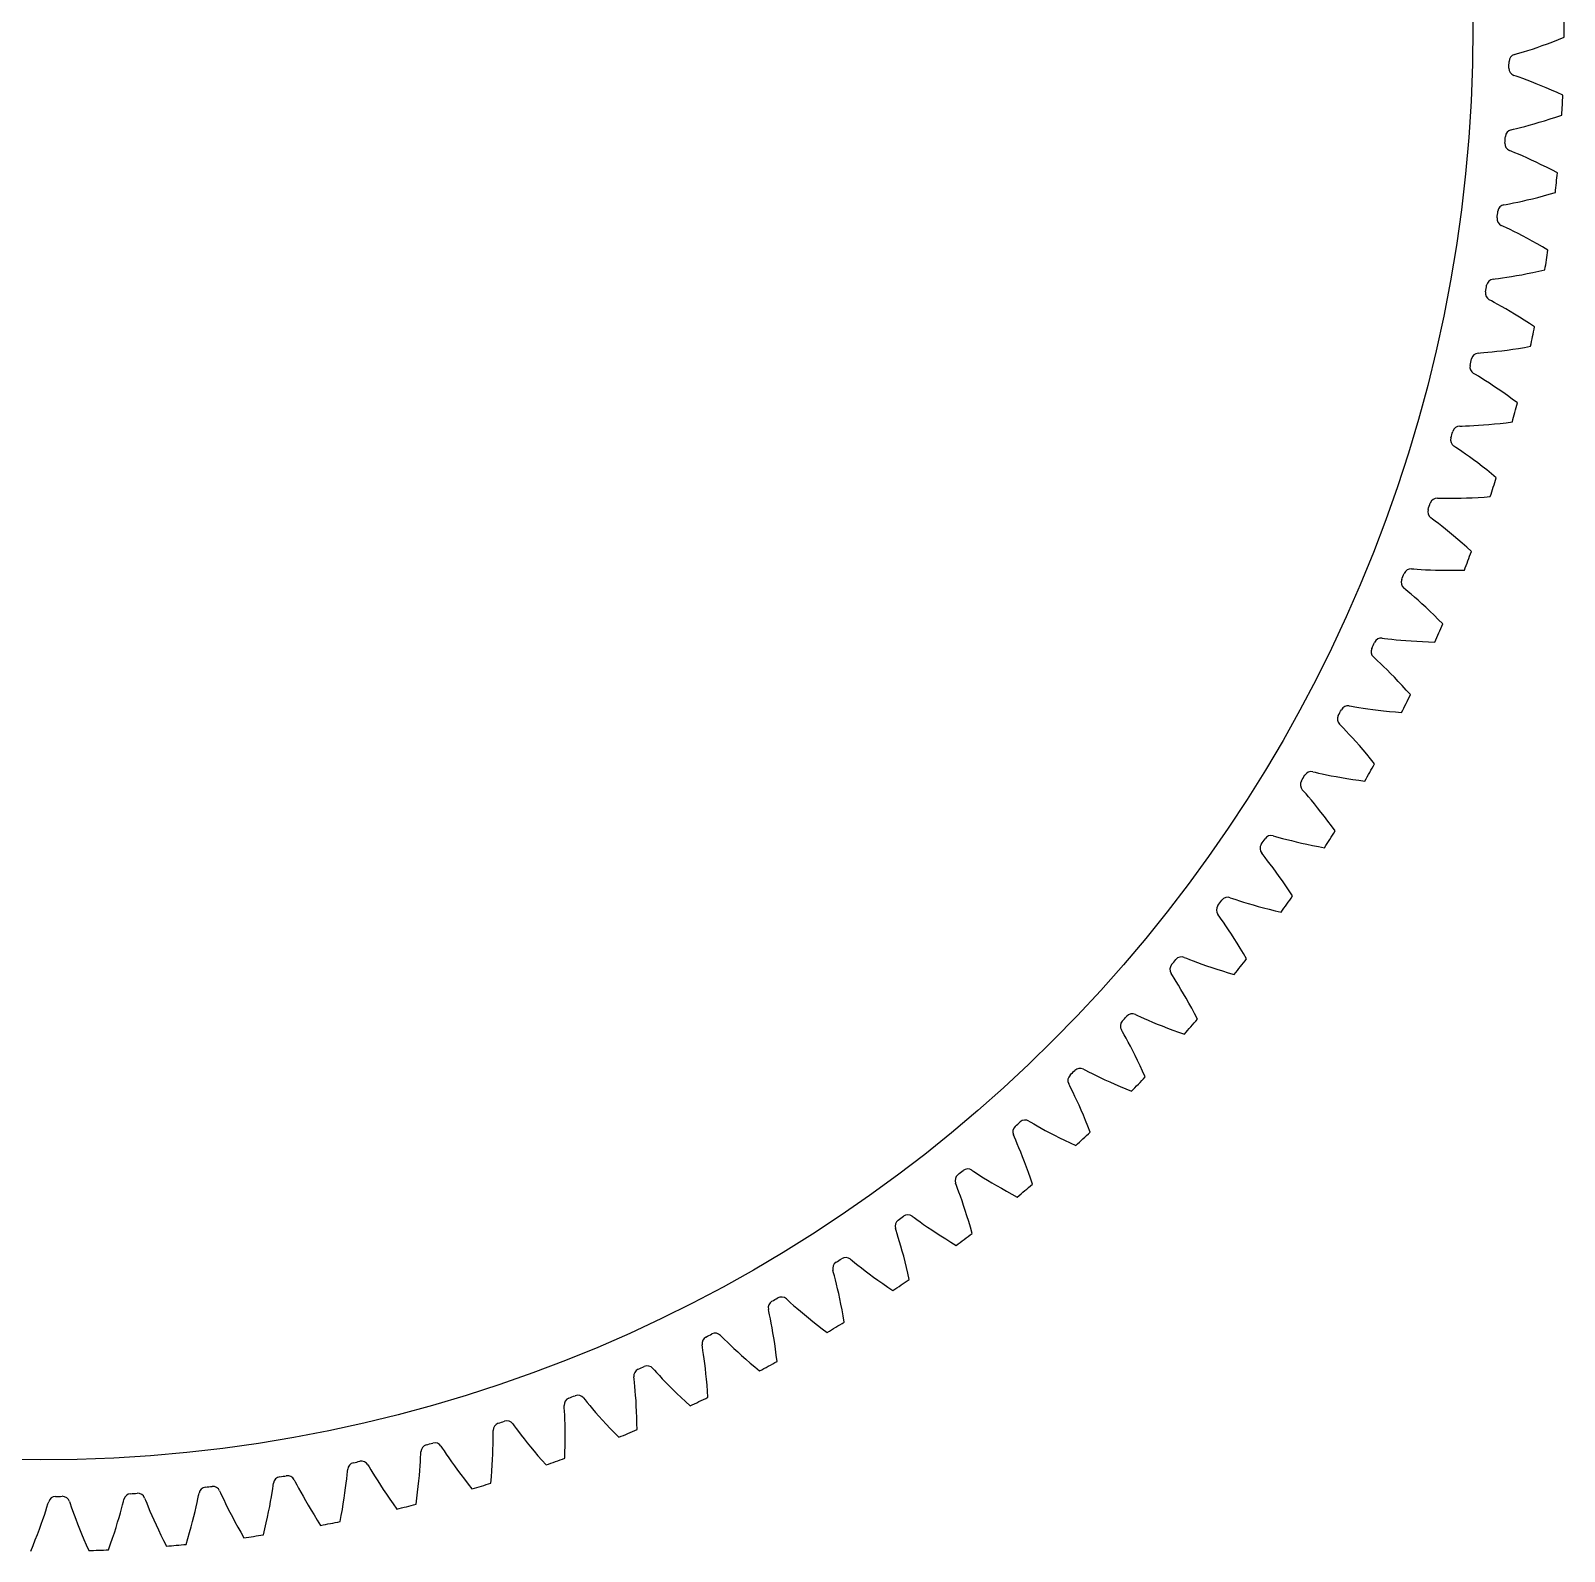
# Model space of a CAD drawing. Header units: millimetres. Extents: x -78 to 78, y -78 to 78.
# Drawn here: x -0.5 to 78.1, y -78.1 to -0.2 of the extents above; entities that cross this region are included whole.
import ezdxf

# ---------------------------------------------------------------- set-up
doc = ezdxf.new("R2010")
doc.units = ezdxf.units.MM

msp = doc.modelspace()

# ---------------------------------------------------------------- linework, layer by layer
at = {"layer": 'bore'}
msp.add_circle((0, 0), 73.4375, dxfattribs=at)
at = {"layer": 'thin_ring_external'}
for p, q in [((77.258007, -0.842244), (77.537329, -0.738035)), ((77.537329, -0.738035), (77.82601, -0.626776)), ((77.82601, -0.626776), (78.123345, -0.508455)), ((75.568038, -1.398731), (75.681337, -1.363941)), ((75.681337, -1.363941), (75.846952, -1.314689)), ((75.846952, -1.314689), (76.040478, -1.255427)), ((76.040478, -1.255427), (76.254681, -1.187725)), ((76.254681, -1.187725), (76.485685, -1.112277)), ((76.485685, -1.112277), (76.731005, -1.029436)), ((76.731005, -1.029436), (76.988886, -0.939393)), ((76.988886, -0.939393), (77.258007, -0.842244)), ((75.652259, -2.502172), (75.540884, -2.461643)), ((75.815143, -2.559816), (75.652259, -2.502172)), ((76.005391, -2.628883), (75.815143, -2.559816)), ((76.215857, -2.707433), (76.005391, -2.628883)), ((76.442707, -2.794578), (76.215857, -2.707433)), ((76.683477, -2.889837), (76.442707, -2.794578)), ((76.936424, -2.992931), (76.683477, -2.889837)), ((77.200234, -3.103694), (76.936424, -2.992931)), ((77.473871, -3.22203), (77.200234, -3.103694)), ((77.756494, -3.347884), (77.473871, -3.22203)), ((78.0474, -3.481233), (77.756494, -3.347884)), ((77.114223, -4.785985), (77.398502, -4.696174)), ((77.398502, -4.696174), (77.692487, -4.5998)), ((77.692487, -4.5998), (77.995476, -4.496816)), ((75.398044, -5.255455), (75.512972, -5.226496)), ((75.512972, -5.226496), (75.680885, -5.185764)), ((75.680885, -5.185764), (75.877185, -5.136461)), ((75.877185, -5.136461), (76.094565, -5.079785)), ((76.094565, -5.079785), (76.32912, -5.01623)), ((76.32912, -5.01623), (76.57835, -4.946024)), ((76.57835, -4.946024), (76.840492, -4.869265)), ((76.840492, -4.869265), (77.114223, -4.785985)), ((75.425812, -6.361757), (75.316653, -6.315594)), ((75.585541, -6.427644), (75.425812, -6.361757)), ((75.772014, -6.506334), (75.585541, -6.427644)), ((75.978195, -6.595529), (75.772014, -6.506334)), ((76.200299, -6.694143), (75.978195, -6.595529)), ((76.435891, -6.801571), (76.200299, -6.694143)), ((76.683244, -6.917446), (76.435891, -6.801571)), ((76.941054, -7.041536), (76.683244, -6.917446)), ((77.208292, -7.173689), (76.941054, -7.041536)), ((77.48412, -7.31381), (77.208292, -7.173689)), ((77.767838, -7.461838), (77.48412, -7.31381)), ((76.769256, -8.71724), (77.05775, -8.642062)), ((77.05775, -8.642062), (77.356273, -8.560825)), ((77.356273, -8.560825), (77.664125, -8.473445)), ((75.031345, -9.098469), (75.147601, -9.075416)), ((75.147601, -9.075416), (75.317376, -9.043311)), ((75.317376, -9.043311), (75.515937, -9.004095)), ((75.515937, -9.004095), (75.735927, -8.958593)), ((75.735927, -8.958593), (75.973421, -8.907097)), ((75.973421, -8.907097), (76.225911, -8.849708)), ((76.225911, -8.849708), (76.491631, -8.786435)), ((76.491631, -8.786435), (76.769256, -8.71724)), ((75.002589, -10.204745), (74.895928, -10.153069)), ((75.158744, -10.278702), (75.002589, -10.204745)), ((75.340956, -10.366811), (75.158744, -10.278702)), ((75.542314, -10.466417), (75.340956, -10.366811)), ((75.759093, -10.576244), (75.542314, -10.466417)), ((75.988893, -10.695561), (75.759093, -10.576244)), ((76.230006, -10.823915), (75.988893, -10.695561)), ((76.481144, -10.961006), (76.230006, -10.823915)), ((76.741285, -11.106632), (76.481144, -10.961006)), ((77.009599, -11.260655), (76.741285, -11.106632)), ((77.285388, -11.422977), (77.009599, -11.260655)), ((76.224008, -12.625753), (76.515964, -12.565403)), ((76.515964, -12.565403), (76.818245, -12.499515)), ((76.818245, -12.499515), (77.130158, -12.427969)), ((74.468898, -12.917745), (74.586179, -12.900659)), ((74.586179, -12.900659), (74.757372, -12.877264)), ((74.757372, -12.877264), (74.957676, -12.848239)), ((74.957676, -12.848239), (75.179703, -12.814028)), ((75.179703, -12.814028), (75.419517, -12.774727)), ((75.419517, -12.774727), (75.674607, -12.730305)), ((75.674607, -12.730305), (75.943211, -12.680682)), ((75.943211, -12.680682), (76.224008, -12.625753)), ((74.383692, -14.021111), (74.279809, -13.964055)), ((74.535867, -14.102944), (74.383692, -14.021111)), ((74.713343, -14.200242), (74.535867, -14.102944)), ((74.909352, -14.31), (74.713343, -14.200242)), ((75.120241, -14.430752), (74.909352, -14.31)), ((75.343648, -14.561647), (75.120241, -14.430752)), ((75.577893, -14.702145), (75.343648, -14.561647)), ((75.821703, -14.851881), (75.577893, -14.702145)), ((76.074069, -15.0106), (75.821703, -14.851881)), ((76.334169, -15.178122), (76.074069, -15.0106)), ((76.60131, -15.354314), (76.334169, -15.178122)), ((75.196664, -16.541846), (75.479899, -16.501326)), ((75.479899, -16.501326), (75.774556, -16.455963)), ((75.774556, -16.455963), (76.079808, -16.405595)), ((76.079808, -16.405595), (76.394966, -16.350069)), ((73.71217, -16.703321), (73.830171, -16.692245)), ((73.830171, -16.692245), (74.002334, -16.677622)), ((74.002334, -16.677622), (74.203859, -16.658862)), ((74.203859, -16.658862), (74.427344, -16.636033)), ((74.427344, -16.636033), (74.668851, -16.609028)), ((74.668851, -16.609028), (74.925877, -16.577689)), ((74.925877, -16.577689), (75.196664, -16.541846)), ((73.570736, -17.800896), (73.469902, -17.738611)), ((73.718535, -17.890393), (73.570736, -17.800896)), ((73.89081, -17.996626), (73.718535, -17.890393)), ((74.08096, -18.116249), (73.89081, -17.996626)), ((74.285408, -18.247612), (74.08096, -18.116249)), ((74.50184, -18.389744), (74.285408, -18.247612)), ((74.728606, -18.542019), (74.50184, -18.389744)), ((74.964452, -18.704009), (74.728606, -18.542019)), ((75.208385, -18.875407), (74.964452, -18.704009)), ((75.459591, -19.055991), (75.208385, -18.875407)), ((75.717387, -19.245594), (75.459591, -19.055991)), ((72.881547, -20.440283), (73.054233, -20.434471)), ((73.054233, -20.434471), (73.256453, -20.426025)), ((73.256453, -20.426025), (73.480812, -20.414637)), ((73.480812, -20.414637), (73.723383, -20.399998)), ((73.723383, -20.399998), (73.981674, -20.381824)), ((73.981674, -20.381824), (74.253938, -20.359854)), ((74.253938, -20.359854), (74.538873, -20.33385)), ((74.538873, -20.33385), (74.835462, -20.303591)), ((74.835462, -20.303591), (75.142886, -20.268875)), ((75.142886, -20.268875), (75.460469, -20.229513)), ((72.763135, -20.44532), (72.881547, -20.440283)), ((72.565843, -21.534242), (72.468321, -21.466889)), ((72.708879, -21.631168), (72.565843, -21.534242)), ((72.875506, -21.746059), (72.708879, -21.631168)), ((73.059299, -21.875235), (72.875506, -21.746059)), ((73.256773, -22.016866), (73.059299, -21.875235)), ((73.465665, -22.169864), (73.256773, -22.016866)), ((73.68436, -22.333519), (73.465665, -22.169864)), ((73.911627, -22.50734), (73.68436, -22.333519)), ((74.14649, -22.69097), (73.911627, -22.50734)), ((74.388148, -22.884145), (74.14649, -22.69097)), ((74.635927, -23.086664), (74.388148, -22.884145)), ((71.624269, -24.133979), (71.742785, -24.134995)), ((71.742785, -24.134995), (71.915542, -24.138007)), ((71.915542, -24.138007), (72.117929, -24.139898)), ((72.117929, -24.139898), (72.342577, -24.139981)), ((72.342577, -24.139981), (72.585579, -24.137747)), ((72.585579, -24.137747), (72.844461, -24.132786)), ((72.844461, -24.132786), (73.117492, -24.124746)), ((73.117492, -24.124746), (73.403382, -24.113324)), ((73.403382, -24.113324), (73.70113, -24.098249)), ((73.70113, -24.098249), (74.009926, -24.079276)), ((74.009926, -24.079276), (74.329104, -24.056182)), ((71.371634, -25.211406), (71.277678, -25.139162)), ((71.509534, -25.31551), (71.371634, -25.211406)), ((71.670077, -25.438759), (71.509534, -25.31551)), ((71.847035, -25.577151), (71.670077, -25.438759)), ((72.037019, -25.72868), (71.847035, -25.577151)), ((72.237827, -25.892145), (72.037019, -25.72868)), ((72.44788, -26.066754), (72.237827, -25.892145)), ((72.665976, -26.251952), (72.44788, -26.066754)), ((72.891156, -26.447334), (72.665976, -26.251952)), ((73.122635, -26.652597), (72.891156, -26.447334)), ((73.35975, -26.867503), (73.122635, -26.652597)), ((70.298544, -27.759675), (70.416853, -27.766742)), ((70.416853, -27.766742), (70.589231, -27.778571)), ((70.589231, -27.778571), (70.791258, -27.790793)), ((70.791258, -27.790793), (71.015608, -27.802347)), ((71.015608, -27.802347), (71.258408, -27.812524)), ((71.258408, -27.812524), (71.517205, -27.820787)), ((71.517205, -27.820787), (71.79029, -27.826699)), ((71.79029, -27.826699), (72.076391, -27.82989)), ((72.076391, -27.82989), (72.37452, -27.830038)), ((72.37452, -27.830038), (72.683882, -27.826857)), ((72.683882, -27.826857), (73.003823, -27.82009)), ((69.991224, -28.822798), (69.90108, -28.74585)), ((70.123629, -28.933807), (69.991224, -28.822798)), ((70.277669, -29.065092), (70.123629, -28.933807)), ((70.44733, -29.21234), (70.277669, -29.065092)), ((70.629329, -29.373372), (70.44733, -29.21234)), ((70.821529, -29.546877), (70.629329, -29.373372)), ((71.022392, -29.731983), (70.821529, -29.546877)), ((71.230747, -29.928075), (71.022392, -29.731983)), ((71.445657, -30.134701), (71.230747, -29.928075)), ((71.666353, -30.351515), (71.445657, -30.134701)), ((71.892186, -30.578248), (71.666353, -30.351515)), ((68.789418, -31.31295), (68.907212, -31.326048)), ((68.907212, -31.326048), (69.078761, -31.346664)), ((69.078761, -31.346664), (69.279901, -31.369186)), ((69.279901, -31.369186), (69.503368, -31.392179)), ((69.503368, -31.392179), (69.745331, -31.414741)), ((69.745331, -31.414741), (70.003369, -31.436208)), ((70.003369, -31.436208), (70.275796, -31.456056)), ((70.275796, -31.456056), (70.561361, -31.473851)), ((70.561361, -31.473851), (70.859093, -31.489221)), ((70.859093, -31.489221), (71.168214, -31.50184)), ((71.168214, -31.50184), (71.488084, -31.511419)), ((68.428216, -32.358993), (68.342118, -32.277543)), ((68.55478, -32.476618), (68.428216, -32.358993)), ((68.701915, -32.615598), (68.55478, -32.476618)), ((68.863836, -32.771316), (68.701915, -32.615598)), ((69.037376, -32.941431), (68.863836, -32.771316)), ((69.220465, -33.124524), (69.037376, -32.941431)), ((69.411615, -33.319645), (69.220465, -33.124524)), ((69.609685, -33.52612), (69.411615, -33.319645)), ((69.813765, -33.74345), (69.609685, -33.52612)), ((70.023102, -33.97125), (69.813765, -33.74345)), ((70.237063, -34.209218), (70.023102, -33.97125)), ((67.100829, -34.784532), (67.2178, -34.803628)), ((67.2178, -34.803628), (67.388073, -34.832976)), ((67.388073, -34.832976), (67.5878, -34.865739)), ((67.5878, -34.865739), (67.809801, -34.900113)), ((67.809801, -34.900113), (68.050297, -34.935)), ((68.050297, -34.935), (68.306902, -34.969614)), ((68.306902, -34.969614), (68.577961, -35.003347)), ((68.577961, -35.003347), (68.862244, -35.0357)), ((68.862244, -35.0357), (69.158803, -35.066253)), ((69.158803, -35.066253), (69.466877, -35.094639)), ((69.466877, -35.094639), (69.78584, -35.120538)), ((66.686685, -35.810768), (66.604859, -35.725028)), ((66.807078, -35.934702), (66.686685, -35.810768)), ((66.946926, -36.081014), (66.807078, -35.934702)), ((67.100684, -36.244796), (66.946926, -36.081014)), ((67.265311, -36.423551), (67.100684, -36.244796)), ((67.438813, -36.615753), (67.265311, -36.423551)), ((67.619751, -36.820379), (67.438813, -36.615753)), ((67.807019, -37.036699), (67.619751, -36.820379)), ((67.999736, -37.264166), (67.807019, -37.036699)), ((68.197169, -37.502357), (67.999736, -37.264166)), ((68.3987, -37.750941), (68.197169, -37.502357)), ((65.237181, -38.165366), (65.353024, -38.190409)), ((65.353024, -38.190409), (65.521576, -38.228414)), ((65.521576, -38.228414), (65.71937, -38.271332)), ((65.71937, -38.271332), (65.939327, -38.316997)), ((65.939327, -38.316997), (66.177727, -38.364118)), ((66.177727, -38.364118), (66.432231, -38.41179)), ((66.432231, -38.41179), (66.701213, -38.459319)), ((66.701213, -38.459319), (66.983474, -38.506145)), ((66.983474, -38.506145), (67.278086, -38.5518)), ((64.771177, -39.169117), (64.693836, -39.079311)), ((64.885085, -39.299037), (64.771177, -39.169117)), ((65.017279, -39.452298), (64.885085, -39.299037)), ((67.278086, -38.5518), (67.584308, -38.59588)), ((67.584308, -38.59588), (67.901533, -38.638032)), ((65.162474, -39.623718), (65.017279, -39.452298)), ((65.317759, -39.810645), (65.162474, -39.623718)), ((65.481221, -40.011455), (65.317759, -39.810645)), ((65.651474, -40.225054), (65.481221, -40.011455)), ((65.827453, -40.450654), (65.651474, -40.225054)), ((66.008304, -40.687664), (65.827453, -40.450654)), ((66.193317, -40.935626), (66.008304, -40.687664)), ((63.203336, -41.446631), (63.31775, -41.477556)), ((63.31775, -41.477556), (63.484142, -41.524117)), ((63.484142, -41.524117), (63.679486, -41.577079)), ((63.679486, -41.577079), (63.896824, -41.633915)), ((63.896824, -41.633915), (64.132508, -41.693148)), ((66.381892, -41.194175), (66.193317, -40.935626)), ((62.686689, -42.425278), (62.614033, -42.33164)), ((62.793814, -42.560844), (62.686689, -42.425278)), ((64.132508, -41.693148), (64.384245, -41.753753)), ((64.384245, -41.753753), (64.650449, -41.814954)), ((64.650449, -41.814954), (64.929951, -41.876132)), ((64.929951, -41.876132), (65.221848, -41.936771)), ((65.221848, -41.936771), (65.52542, -41.996429)), ((65.52542, -41.996429), (65.840078, -42.054723)), ((62.91801, -42.720655), (62.793814, -42.560844)), ((63.054263, -42.899266), (62.91801, -42.720655)), ((63.199801, -43.093878), (63.054263, -42.899266)), ((63.352796, -43.302773), (63.199801, -43.093878)), ((63.51192, -43.524786), (63.352796, -43.302773)), ((63.676151, -43.759077), (63.51192, -43.524786)), ((63.844663, -44.005012), (63.676151, -43.759077)), ((64.016774, -44.262098), (63.844663, -44.005012)), ((61.004601, -44.619766), (61.117287, -44.656493)), ((61.117287, -44.656493), (61.281084, -44.71149)), ((61.281084, -44.71149), (61.473469, -44.774357)), ((61.473469, -44.774357), (61.687622, -44.842216)), ((64.191902, -44.529938), (64.016774, -44.262098)), ((60.438658, -45.570756), (60.370878, -45.47353)), ((60.538721, -45.711616), (60.438658, -45.570756)), ((61.687622, -44.842216), (61.919974, -44.913406)), ((61.919974, -44.913406), (62.168288, -44.986785)), ((62.168288, -44.986785), (62.43102, -45.061499)), ((62.43102, -45.061499), (62.707033, -45.136869)), ((62.707033, -45.136869), (62.995453, -45.212333)), ((62.995453, -45.212333), (63.295583, -45.287414)), ((63.295583, -45.287414), (63.606854, -45.361699)), ((60.654595, -45.87756), (60.538721, -45.711616)), ((60.78155, -46.062894), (60.654595, -45.87756)), ((60.916961, -46.264684), (60.78155, -46.062894)), ((61.05909, -46.481118), (60.916961, -46.264684)), ((61.206671, -46.710967), (61.05909, -46.481118)), ((61.358724, -46.953338), (61.206671, -46.710967)), ((61.51446, -47.207556), (61.358724, -46.953338)), ((58.646713, -47.676493), (58.757376, -47.718926)), ((58.757376, -47.718926), (58.918151, -47.782215)), ((58.918151, -47.782215), (59.107075, -47.854823)), ((59.107075, -47.854823), (59.317484, -47.933529)), ((59.317484, -47.933529), (59.545897, -48.016489)), ((61.673219, -47.473095), (61.51446, -47.207556)), ((61.834442, -47.749528), (61.673219, -47.473095)), ((58.032949, -48.597345), (57.970222, -48.496785)), ((58.12569, -48.74313), (58.032949, -48.597345)), ((59.545897, -48.016489), (59.790141, -48.102452)), ((59.790141, -48.102452), (60.048715, -48.190484)), ((60.048715, -48.190484), (60.32052, -48.279849)), ((60.32052, -48.279849), (60.60471, -48.369941)), ((60.60471, -48.369941), (60.900615, -48.460249)), ((60.900615, -48.460249), (61.207688, -48.550331)), ((58.232939, -48.914775), (58.12569, -48.74313)), ((58.350265, -49.10635), (58.232939, -48.914775)), ((58.475196, -49.31479), (58.350265, -49.10635)), ((58.606089, -49.5382), (58.475196, -49.31479)), ((58.741741, -49.775284), (58.606089, -49.5382)), ((58.88122, -50.025103), (58.741741, -49.775284)), ((59.023772, -50.286942), (58.88122, -50.025103)), ((59.168765, -50.56024), (59.023772, -50.286942)), ((56.135821, -50.608838), (56.244173, -50.656866)), ((56.244173, -50.656866), (56.401508, -50.728281)), ((56.401508, -50.728281), (56.586478, -50.810441)), ((56.586478, -50.810441), (56.792593, -50.899788)), ((56.792593, -50.899788), (57.016473, -50.994303)), ((57.016473, -50.994303), (57.256008, -51.092625)), ((57.256008, -51.092625), (57.509751, -51.193746)), ((59.315663, -50.844545), (59.168765, -50.56024)), ((55.475839, -51.49715), (55.418329, -51.393518)), ((55.561015, -51.64748), (55.475839, -51.49715)), ((55.65936, -51.824377), (55.561015, -51.64748)), ((55.766751, -52.021693), (55.65936, -51.824377)), ((57.509751, -51.193746), (57.776638, -51.296872)), ((57.776638, -51.296872), (58.055857, -51.401358)), ((58.055857, -51.401358), (58.346765, -51.506657)), ((58.346765, -51.506657), (58.648837, -51.6123)), ((55.880876, -52.23624), (55.766751, -52.021693)), ((56.000191, -52.466041), (55.880876, -52.23624)), ((56.12356, -52.709743), (56.000191, -52.466041)), ((53.478478, -53.40915), (53.584236, -53.462648)), ((56.250101, -52.966358), (56.12356, -52.709743)), ((56.379097, -53.235134), (56.250101, -52.966358)), ((56.509947, -53.515479), (56.379097, -53.235134)), ((52.773999, -54.262604), (52.721855, -54.156171)), ((53.584236, -53.462648), (53.737719, -53.542003)), ((53.737719, -53.542003), (53.918253, -53.633501)), ((53.918253, -53.633501), (54.119537, -53.733256)), ((54.119537, -53.733256), (54.338299, -53.839079)), ((54.338299, -53.839079), (54.572501, -53.949504)), ((54.572501, -53.949504), (54.820749, -54.063448)), ((54.820749, -54.063448), (55.082023, -54.180068)), ((55.082023, -54.180068), (55.355543, -54.298674)), ((56.642136, -53.806914), (56.509947, -53.515479)), ((52.851388, -54.417087), (52.773999, -54.262604)), ((52.940573, -54.598775), (52.851388, -54.417087)), ((53.037748, -54.801317), (52.940573, -54.598775)), ((53.14077, -55.021412), (53.037748, -54.801317)), ((53.248194, -55.257006), (53.14077, -55.021412)), ((55.355543, -54.298674), (55.640694, -54.41869)), ((55.640694, -54.41869), (55.936978, -54.539619)), ((53.358959, -55.506688), (53.248194, -55.257006)), ((53.472233, -55.76943), (53.358959, -55.506688)), ((53.587336, -56.044442), (53.472233, -55.76943)), ((50.681616, -56.070123), (50.784504, -56.128952)), ((50.784504, -56.128952), (50.933735, -56.216041)), ((50.933735, -56.216041), (51.109361, -56.316637)), ((51.109361, -56.316637), (51.305289, -56.426539)), ((51.305289, -56.426539), (51.518362, -56.543395)), ((51.518362, -56.543395), (51.746621, -56.665634)), ((53.703701, -56.331103), (53.587336, -56.044442)), ((53.820837, -56.628907), (53.703701, -56.331103)), ((49.934477, -56.886493), (49.887836, -56.777537)), ((50.003877, -57.044727), (49.934477, -56.886493)), ((50.083669, -57.230731), (50.003877, -57.044727)), ((50.170376, -57.43797), (50.083669, -57.230731)), ((51.746621, -56.665634), (51.988727, -56.792106)), ((51.988727, -56.792106), (52.243705, -56.921914)), ((52.243705, -56.921914), (52.510812, -57.054331)), ((52.510812, -57.054331), (52.789463, -57.188751)), ((52.789463, -57.188751), (53.079186, -57.324651)), ((50.262024, -57.663039), (50.170376, -57.43797)), ((50.35728, -57.90381), (50.262024, -57.663039)), ((50.455151, -58.158823), (50.35728, -57.90381)), ((50.554861, -58.427006), (50.455151, -58.158823)), ((47.752531, -58.584816), (47.852281, -58.648822)), ((47.852281, -58.648822), (47.99687, -58.743417)), ((47.99687, -58.743417), (48.167131, -58.85285)), ((48.167131, -58.85285), (48.357192, -58.972613)), ((50.655772, -58.707537), (50.554861, -58.427006)), ((50.757348, -58.999765), (50.655772, -58.707537)), ((46.964683, -59.361972), (46.923666, -59.250776)), ((47.025912, -59.523543), (46.964683, -59.361972)), ((47.096102, -59.713378), (47.025912, -59.523543)), ((47.172115, -59.924775), (47.096102, -59.713378)), ((48.357192, -58.972613), (48.56402, -59.100195)), ((48.56402, -59.100195), (48.785739, -59.23393)), ((48.785739, -59.23393), (49.021072, -59.372599)), ((49.021072, -59.372599), (49.269089, -59.515257)), ((49.269089, -59.515257), (49.529087, -59.661141)), ((49.529087, -59.661141), (49.800511, -59.809613)), ((50.859125, -59.303162), (50.757348, -58.999765)), ((47.252152, -60.154229), (47.172115, -59.924775)), ((47.334988, -60.399551), (47.252152, -60.154229)), ((47.419711, -60.659228), (47.334988, -60.399551)), ((49.800511, -59.809613), (50.082917, -59.960129)), ((44.698865, -60.946668), (44.795217, -61.015684)), ((44.795217, -61.015684), (44.934787, -61.117538)), ((44.934787, -61.117538), (45.099238, -61.235522)), ((45.099238, -61.235522), (45.282936, -61.364833)), ((47.505597, -60.932152), (47.419711, -60.659228)), ((47.592053, -61.21747), (47.505597, -60.932152)), ((47.678575, -61.514504), (47.592053, -61.21747)), ((43.872362, -61.682582), (43.837077, -61.569437)), ((43.925262, -61.847069), (43.872362, -61.682582)), ((43.985668, -62.040241), (43.925262, -61.847069)), ((44.050787, -62.255243), (43.985668, -62.040241)), ((45.282936, -61.364833), (45.48298, -61.50281)), ((45.48298, -61.50281), (45.697582, -61.647692)), ((45.697582, -61.647692), (45.925527, -61.798196)), ((45.925527, -61.798196), (46.165936, -61.953332)), ((46.165936, -61.953332), (46.418145, -62.112301)), ((47.764728, -61.822701), (47.678575, -61.514504)), ((44.119003, -62.488484), (44.050787, -62.255243)), ((44.189206, -62.737716), (44.119003, -62.488484)), ((44.260559, -63.00138), (44.189206, -62.737716)), ((46.418145, -62.112301), (46.681635, -62.274438)), ((46.681635, -62.274438), (46.955987, -62.439178)), ((41.528584, -63.149518), (41.621287, -63.223363)), ((41.621287, -63.223363), (41.755474, -63.332211)), ((41.755474, -63.332211), (41.913686, -63.458438)), ((41.913686, -63.458438), (42.090542, -63.59696)), ((42.090542, -63.59696), (42.28328, -63.744971)), ((44.332397, -63.278334), (44.260559, -63.00138)), ((44.404172, -63.567694), (44.332397, -63.278334)), ((44.475414, -63.868758), (44.404172, -63.567694)), ((40.665584, -63.84227), (40.636122, -63.727471)), ((40.710016, -64.009243), (40.665584, -63.84227)), ((40.760479, -64.205247), (40.710016, -64.009243)), ((40.814535, -64.423294), (40.760479, -64.205247)), ((40.870753, -64.659714), (40.814535, -64.423294)), ((42.28328, -63.744971), (42.490204, -63.900621)), ((42.490204, -63.900621), (42.710167, -64.062568)), ((42.710167, -64.062568), (42.942341, -64.229777)), ((42.942341, -64.229777), (43.186105, -64.401417)), ((43.186105, -64.401417), (43.440971, -64.576797)), ((44.545717, -64.180953), (44.475414, -63.868758)), ((38.249961, -65.187617), (38.338772, -65.266099)), ((40.928138, -64.912205), (40.870753, -64.659714)), ((40.985935, -65.179169), (40.928138, -64.912205)), ((41.043539, -65.459429), (40.985935, -65.179169)), ((43.440971, -64.576797), (43.706554, -64.75533)), ((37.352714, -65.8354), (37.329152, -65.719246)), ((37.388563, -66.004424), (37.352714, -65.8354)), ((37.428951, -66.202749), (37.388563, -66.004424)), ((38.338772, -65.266099), (38.467226, -65.381657)), ((38.467226, -65.381657), (38.618787, -65.515797)), ((38.618787, -65.515797), (38.788339, -65.66317)), ((38.788339, -65.66317), (38.973268, -65.820829)), ((38.973268, -65.820829), (39.171974, -65.986842)), ((39.171974, -65.986842), (39.383381, -66.159809)), ((41.100445, -65.752077), (41.043539, -65.459429)), ((41.156222, -66.056386), (41.100445, -65.752077)), ((37.471803, -66.423272), (37.428951, -66.202749)), ((37.515876, -66.662254), (37.471803, -66.423272)), ((37.560294, -66.917346), (37.515876, -66.662254)), ((39.383381, -66.159809), (39.606715, -66.338655)), ((39.606715, -66.338655), (39.841396, -66.522517)), ((39.841396, -66.522517), (40.086975, -66.710682)), ((40.086975, -66.710682), (40.343095, -66.902543)), ((41.210493, -66.371763), (41.156222, -66.056386)), ((33.942395, -67.656773), (33.924794, -67.539568)), ((34.871547, -67.055649), (34.956235, -67.138564)), ((34.956235, -67.138564), (35.078622, -67.26053)), ((35.078622, -67.26053), (35.223135, -67.402234)), ((35.223135, -67.402234), (35.384941, -67.558071)), ((35.384941, -67.558071), (35.561579, -67.724968)), ((37.604384, -67.186913), (37.560294, -66.917346)), ((37.647603, -67.469749), (37.604384, -67.186913)), ((37.689491, -67.76492), (37.647603, -67.469749)), ((33.969566, -67.827407), (33.942395, -67.656773)), ((33.999776, -68.027536), (33.969566, -67.827407)), ((34.031312, -68.249959), (33.999776, -68.027536)), ((34.063125, -68.49088), (34.031312, -68.249959)), ((35.561579, -67.724968), (35.751549, -67.90091)), ((35.751549, -67.90091), (35.953849, -68.084446)), ((35.953849, -68.084446), (36.167759, -68.274462)), ((36.167759, -68.274462), (36.392746, -68.470067)), ((37.729657, -68.07168), (37.689491, -67.76492)), ((37.767754, -68.389417), (37.729657, -68.07168)), ((31.402158, -68.748741), (31.482502, -68.835871)), ((31.482502, -68.835871), (31.598501, -68.963927)), ((31.598501, -68.963927), (31.735591, -69.112826)), ((31.735591, -69.112826), (31.889228, -69.276722)), ((34.09446, -68.747907), (34.063125, -68.49088)), ((34.124728, -69.019374), (34.09446, -68.747907)), ((34.153448, -69.304047), (34.124728, -69.019374)), ((36.392746, -68.470067), (36.628397, -68.670526)), ((36.628397, -68.670526), (36.874387, -68.875215)), ((30.443524, -69.301638), (30.431931, -69.183686)), ((30.461947, -69.473436), (30.443524, -69.301638)), ((30.481899, -69.674847), (30.461947, -69.473436)), ((30.502037, -69.89859), (30.481899, -69.674847)), ((30.521506, -70.140821), (30.502037, -69.89859)), ((31.889228, -69.276722), (32.057113, -69.45242)), ((32.057113, -69.45242), (32.237853, -69.637832)), ((32.237853, -69.637832), (32.430517, -69.831458)), ((32.430517, -69.831458), (32.634446, -70.032149)), ((34.180211, -69.600972), (34.153448, -69.304047)), ((34.204661, -69.909383), (34.180211, -69.600972)), ((34.226484, -70.228651), (34.204661, -69.909383)), ((26.865229, -70.765702), (26.859674, -70.647313)), ((27.850844, -70.262475), (27.926634, -70.353594)), ((27.926634, -70.353594), (28.035944, -70.487406)), ((28.035944, -70.487406), (28.165252, -70.64311)), ((28.165252, -70.64311), (28.31032, -70.814637)), ((30.539676, -70.399112), (30.521506, -70.140821)), ((30.556044, -70.671771), (30.539676, -70.399112)), ((30.570191, -70.957539), (30.556044, -70.671771)), ((32.634446, -70.032149), (32.849152, -70.238987)), ((32.849152, -70.238987), (33.07426, -70.451217)), ((33.07426, -70.451217), (33.309477, -70.668199)), ((26.874856, -70.938217), (26.865229, -70.765702)), ((26.884498, -71.140384), (26.874856, -70.938217)), ((26.893185, -71.364863), (26.884498, -71.140384)), ((26.900261, -71.607773), (26.893185, -71.364863)), ((28.31032, -70.814637), (28.469015, -70.998678)), ((28.469015, -70.998678), (28.640051, -71.193078)), ((28.640051, -71.193078), (28.822577, -71.396289)), ((28.822577, -71.396289), (29.015993, -71.60713)), ((30.581758, -71.255444), (30.570191, -70.957539)), ((30.590428, -71.564701), (30.581758, -71.255444)), ((23.216846, -72.045147), (23.217343, -71.926628)), ((23.217652, -72.217928), (23.216846, -72.045147)), ((23.216958, -72.420324), (23.217652, -72.217928)), ((24.226871, -71.592902), (24.297909, -71.687772)), ((24.297909, -71.687772), (24.400244, -71.826991)), ((24.400244, -71.826991), (24.521432, -71.989095)), ((24.521432, -71.989095), (24.657554, -72.167805)), ((24.657554, -72.167805), (24.806644, -72.359709)), ((26.905219, -71.866655), (26.900261, -71.607773)), ((26.907643, -72.139793), (26.905219, -71.866655)), ((26.90718, -72.425911), (26.907643, -72.139793)), ((29.015993, -71.60713), (29.219857, -71.824662)), ((29.219857, -71.824662), (29.433835, -72.048109)), ((29.433835, -72.048109), (29.657666, -72.276818)), ((30.595921, -71.884666), (30.590428, -71.564701)), ((19.507893, -73.136634), (19.514441, -73.018295)), ((20.539692, -72.736552), (20.605794, -72.834926)), ((20.605794, -72.834926), (20.700886, -72.979188)), ((20.700886, -72.979188), (20.81364, -73.147268)), ((23.200568, -73.146705), (23.208835, -72.887908)), ((23.208835, -72.887908), (23.214172, -72.644954)), ((23.214172, -72.644954), (23.216958, -72.420324)), ((24.806644, -72.359709), (24.967531, -72.562588)), ((24.967531, -72.562588), (25.139443, -72.774854)), ((25.139443, -72.774854), (25.321841, -72.995297)), ((25.321841, -72.995297), (25.514332, -73.222954)), ((26.885537, -73.353143), (26.896389, -73.033314)), ((26.896389, -73.033314), (26.90352, -72.724018)), ((26.90352, -72.724018), (26.90718, -72.425911)), ((16.798928, -73.69044), (16.85992, -73.792061)), ((16.85992, -73.792061), (16.947522, -73.94099)), ((19.456861, -73.977886), (19.474596, -73.735522)), ((19.474596, -73.735522), (19.488848, -73.511327)), ((19.488848, -73.511327), (19.499876, -73.309231)), ((19.499876, -73.309231), (19.507893, -73.136634)), ((20.81364, -73.147268), (20.940458, -73.332696)), ((20.940458, -73.332696), (21.079555, -73.531962)), ((21.079555, -73.531962), (21.229873, -73.742792)), ((21.229873, -73.742792), (21.390723, -73.963558)), ((23.155094, -74.002863), (23.173971, -73.705333)), ((23.173971, -73.705333), (23.189043, -73.419611)), ((23.189043, -73.419611), (23.200568, -73.146705)), ((25.514332, -73.222954), (25.716621, -73.457035)), ((25.716621, -73.457035), (25.928482, -73.696875)), ((11.947115, -74.744843), (11.965698, -74.62779)), ((13.014337, -74.452078), (13.070061, -74.556681)), ((13.070061, -74.556681), (13.149944, -74.709889)), ((15.654126, -74.874865), (15.684213, -74.633722)), ((15.684213, -74.633722), (15.709894, -74.410548)), ((15.709894, -74.410548), (15.731226, -74.209279)), ((15.731226, -74.209279), (15.748046, -74.037316)), ((15.748046, -74.037316), (15.760628, -73.919466)), ((16.947522, -73.94099), (17.051547, -74.114608)), ((17.051547, -74.114608), (17.168732, -74.30627)), ((17.168732, -74.30627), (17.297473, -74.512379)), ((17.297473, -74.512379), (17.436829, -74.730608)), ((19.380304, -74.792465), (19.409945, -74.507886)), ((19.409945, -74.507886), (19.43539, -74.235924)), ((19.43539, -74.235924), (19.456861, -73.977886)), ((21.390723, -73.963558), (21.561627, -74.193027)), ((21.561627, -74.193027), (21.742242, -74.430216)), ((21.742242, -74.430216), (21.932316, -74.674321)), ((21.932316, -74.674321), (22.131654, -74.924666)), ((23.105011, -74.630249), (23.132179, -74.311392)), ((23.132179, -74.311392), (23.155094, -74.002863)), ((4.261743, -75.573558), (4.292167, -75.45901)), ((5.353259, -75.391163), (5.398024, -75.500904)), ((8.038996, -75.624764), (8.080744, -75.42672)), ((8.080744, -75.42672), (8.115014, -75.25737)), ((8.115014, -75.25737), (8.13955, -75.141417)), ((9.195793, -75.019479), (9.246104, -75.126791)), ((9.246104, -75.126791), (9.31806, -75.283878)), ((9.31806, -75.283878), (9.403835, -75.4672)), ((9.403835, -75.4672), (9.500861, -75.669814)), ((11.810551, -75.576504), (11.852912, -75.337212)), ((11.852912, -75.337212), (11.889955, -75.11564)), ((11.889955, -75.11564), (11.921536, -74.915723)), ((11.921536, -74.915723), (11.947115, -74.744843)), ((13.149944, -74.709889), (13.244968, -74.888592)), ((13.244968, -74.888592), (13.352214, -75.085987)), ((13.352214, -75.085987), (13.470263, -75.298401)), ((13.470263, -75.298401), (13.598295, -75.523461)), ((15.536076, -75.684472), (15.580209, -75.401778)), ((15.580209, -75.401778), (15.619507, -75.13147)), ((15.619507, -75.13147), (15.654126, -74.874865)), ((17.436829, -74.730608), (17.586196, -74.9593)), ((17.586196, -74.9593), (17.745161, -75.197196)), ((17.745161, -75.197196), (17.91343, -75.443298)), ((17.91343, -75.443298), (18.090791, -75.69679)), ((19.264207, -75.712654), (19.307621, -75.3956)), ((19.307621, -75.3956), (19.34626, -75.088643)), ((19.34626, -75.088643), (19.380304, -74.792465)), ((0.213829, -76.263631), (0.284261, -76.05031)), ((0.284261, -76.05031), (0.345989, -75.857556)), ((0.345989, -75.857556), (0.397353, -75.692584)), ((0.397353, -75.692584), (0.433586, -75.579739)), ((1.496758, -75.56616), (1.535862, -75.678043)), ((1.535862, -75.678043), (1.591421, -75.84165)), ((1.591421, -75.84165), (1.658052, -76.032765)), ((1.658052, -76.032765), (1.733909, -76.244217)), ((1.733909, -76.244217), (1.81815, -76.472161)), ((4.041071, -76.386955), (4.107616, -76.153231)), ((4.107616, -76.153231), (4.167064, -75.936592)), ((4.167064, -75.936592), (4.21887, -75.740938)), ((4.21887, -75.740938), (4.261743, -75.573558)), ((5.398024, -75.500904), (5.461865, -75.66146)), ((5.461865, -75.66146), (5.538168, -75.848923)), ((5.538168, -75.848923), (5.624722, -76.056226)), ((5.624722, -76.056226), (5.720492, -76.279572)), ((7.875555, -76.332709), (7.936163, -76.080973)), ((7.936163, -76.080973), (7.990687, -75.844156)), ((7.990687, -75.844156), (8.038996, -75.624764)), ((9.500861, -75.669814), (9.607911, -75.887978)), ((9.607911, -75.887978), (9.724284, -76.119282)), ((9.724284, -76.119282), (9.849548, -76.362015)), ((11.651315, -76.379027), (11.709826, -76.098955)), ((11.709826, -76.098955), (11.762875, -75.831007)), ((11.762875, -75.831007), (11.810551, -75.576504)), ((13.598295, -75.523461), (13.73579, -75.759482)), ((13.73579, -75.759482), (13.8824, -76.005184)), ((13.8824, -76.005184), (14.037883, -76.259556)), ((15.432691, -76.283109), (15.486953, -75.978526)), ((15.486953, -75.978526), (15.536076, -75.684472)), ((18.090791, -75.69679), (18.277086, -75.956986)), ((-0.144437, -77.262462), (-0.043859, -76.994604)), ((-0.043859, -76.994604), (0.04947, -76.737894)), ((0.04947, -76.737894), (0.135437, -76.493652)), ((0.135437, -76.493652), (0.213829, -76.263631)), ((1.81815, -76.472161), (1.910326, -76.714128)), ((1.910326, -76.714128), (2.010181, -76.968371)), ((2.010181, -76.968371), (2.117567, -77.233574)), ((3.800819, -77.169053), (3.887588, -76.896409)), ((3.887588, -76.896409), (3.967688, -76.635268)), ((3.967688, -76.635268), (4.041071, -76.386955)), ((5.720492, -76.279572), (5.824903, -76.516517)), ((5.824903, -76.516517), (5.93761, -76.765329)), ((5.93761, -76.765329), (6.058397, -77.024703)), ((6.058397, -77.024703), (6.187127, -77.293606)), ((7.657302, -77.161829), (7.736159, -76.874318)), ((7.736159, -76.874318), (7.808893, -76.597599)), ((7.808893, -76.597599), (7.875555, -76.332709)), ((9.849548, -76.362015), (9.983421, -76.614883)), ((9.983421, -76.614883), (10.125713, -76.876863)), ((10.125713, -76.876863), (10.276297, -77.147122)), ((11.441976, -77.282578), (11.517499, -76.971604)), ((11.517499, -76.971604), (11.587243, -76.670189)), ((11.587243, -76.670189), (11.651315, -76.379027)), ((14.037883, -76.259556), (14.20207, -76.521774)), ((14.20207, -76.521774), (14.374836, -76.791143)), ((15.373145, -76.597533), (15.432691, -76.283109)), ((-0.489249, -78.123468), (-0.367141, -77.827668)), ((-0.367141, -77.827668), (-0.252205, -77.540431)), ((-0.252205, -77.540431), (-0.144437, -77.262462)), ((2.117567, -77.233574), (2.232398, -77.5087)), ((2.232398, -77.5087), (2.354633, -77.792907)), ((2.354633, -77.792907), (2.484256, -78.085492)), ((3.500419, -78.046542), (3.607265, -77.744892)), ((3.607265, -77.744892), (3.707385, -77.452162)), ((3.707385, -77.452162), (3.800819, -77.169053)), ((6.187127, -77.293606), (6.323714, -77.571202)), ((6.323714, -77.571202), (6.468107, -77.856787)), ((7.480956, -77.766001), (7.572259, -77.45929)), ((7.572259, -77.45929), (7.657302, -77.161829)), ((10.276297, -77.147122), (10.435084, -77.424961))]:
    msp.add_line(p, q, dxfattribs=at)
for centre, radius, start, end in [((0, 0), 78.125, 359.627104, 0.372896), ((75.667024, -1.760431), 0.375, 105.305266, 178.667226), ((75.658209, -2.105469), 0.375, 178.405945, 251.767905), ((0, 0), 75.3125, 358.405945, 358.667226), ((0, 0), 78.125, 356.700274, 357.446067), ((75.478432, -5.621738), 0.375, 102.378436, 175.740397), ((75.452011, -5.965875), 0.375, 175.479116, 248.841076), ((0, 0), 75.3125, 355.479116, 355.740397), ((0, 0), 78.125, 353.773445, 354.519238), ((0, 0), 75.3125, 352.552286, 352.813567), ((75.092926, -9.468378), 0.375, 99.451607, 172.813567), ((75.048967, -9.810718), 0.375, 172.552286, 245.914247), ((0, 0), 78.125, 350.846616, 351.592408), ((0, 0), 75.3125, 349.625457, 349.886738), ((74.51151, -13.290316), 0.375, 96.524778, 169.886738), ((74.450129, -13.629965), 0.375, 169.625457, 242.987417), ((0, 0), 78.125, 347.919787, 348.665579), ((0, 0), 75.3125, 346.698628, 346.959909), ((73.735703, -17.077582), 0.375, 93.597949, 166.959909), ((73.657059, -17.413653), 0.375, 166.698628, 240.060588), ((0, 0), 78.125, 344.992957, 345.73875), ((72.671826, -21.151912), 0.375, 163.771799, 237.133759), ((0, 0), 75.3125, 343.771799, 344.033079), ((72.767527, -20.820294), 0.375, 90.671119, 164.033079), ((0, 0), 78.125, 342.066128, 342.811921), ((71.60951, -24.508688), 0.375, 87.74429, 161.10625), ((71.497001, -24.834987), 0.375, 160.844969, 234.206929), ((0, 0), 75.3125, 340.844969, 341.10625), ((0, 0), 78.125, 339.139299, 339.885091), ((0, 0), 75.3125, 337.91814, 338.179421), ((70.264671, -28.133142), 0.375, 84.817461, 158.179421), ((70.135648, -28.45327), 0.375, 157.91814, 231.2801), ((0, 0), 78.125, 336.21247, 336.958262), ((68.73652, -31.6842), 0.375, 81.890632, 155.252592), ((68.591319, -31.997322), 0.375, 154.991311, 228.353271), ((0, 0), 75.3125, 334.991311, 335.252592), ((0, 0), 78.125, 333.28564, 334.031433), ((66.868043, -35.457897), 0.375, 152.064482, 225.426442), ((0, 0), 75.3125, 332.064482, 332.325762), ((67.029043, -35.152597), 0.375, 78.963802, 152.325762), ((0, 0), 75.3125, 329.137652, 329.398933), ((65.146695, -38.529285), 0.375, 76.036973, 149.398933), ((0, 0), 78.125, 330.358811, 331.104604), ((64.970316, -38.825966), 0.375, 149.137652, 222.499612), ((0, 0), 75.3125, 326.210823, 326.472104), ((63.094386, -41.805455), 0.375, 73.110144, 146.472104), ((0, 0), 78.125, 327.431982, 328.177774), ((62.903089, -42.092743), 0.375, 146.210823, 219.572783), ((0, 0), 75.3125, 323.283994, 323.545275), ((60.877472, -44.972559), 0.375, 70.183314, 143.545275), ((0, 0), 78.125, 324.505153, 325.250945), ((60.671755, -45.249704), 0.375, 143.283994, 216.645954), ((0, 0), 75.3125, 320.357164, 320.618445), ((58.501735, -48.022335), 0.375, 67.256485, 140.618445), ((0, 0), 78.125, 321.578323, 322.324116), ((58.282136, -48.288615), 0.375, 140.357164, 213.719125), ((55.740465, -51.201545), 0.375, 137.430335, 210.792295), ((0, 0), 75.3125, 317.430335, 317.691616), ((55.973374, -50.946826), 0.375, 64.329656, 137.691616), ((0, 0), 78.125, 318.651494, 319.397286), ((53.298985, -53.738402), 0.375, 61.402827, 134.764787), ((53.053373, -53.980897), 0.375, 134.503506, 207.865466), ((0, 0), 75.3125, 314.503506, 314.764787), ((0, 0), 78.125, 315.724665, 316.470457), ((50.227871, -56.619419), 0.375, 131.576677, 204.938637), ((0, 0), 75.3125, 311.576677, 311.837958), ((50.485545, -56.389781), 0.375, 58.475997, 131.837958), ((0, 0), 78.125, 312.797835, 313.543628), ((47.271331, -59.110227), 0.375, 128.649847, 202.011807), ((0, 0), 75.3125, 308.649847, 308.911128), ((47.540393, -58.894046), 0.375, 55.549168, 128.911128), ((0, 0), 78.125, 309.871006, 310.616799), ((44.191465, -61.446823), 0.375, 125.723018, 199.084978), ((0, 0), 75.3125, 305.723018, 305.984299), ((44.471215, -61.244663), 0.375, 52.622339, 125.984299), ((0, 0), 78.125, 306.944177, 307.689969), ((40.996308, -63.623112), 0.375, 122.796189, 196.158149), ((0, 0), 75.3125, 302.796189, 303.05747), ((41.286016, -63.435499), 0.375, 49.69551, 123.05747), ((0, 0), 78.125, 304.017348, 304.76314), ((0, 0), 75.3125, 299.86936, 300.13064), ((37.993106, -65.46084), 0.375, 46.76868, 120.13064), ((37.694197, -65.633415), 0.375, 119.86936, 193.23132), ((0, 0), 78.125, 301.090518, 301.836311), ((34.293746, -67.472488), 0.375, 116.94253, 190.30449), ((0, 0), 75.3125, 296.94253, 297.203811), ((34.601077, -67.3154), 0.375, 43.841851, 117.203811), ((0, 0), 78.125, 298.163689, 298.909482), ((30.803826, -69.135533), 0.375, 114.015701, 187.377661), ((0, 0), 75.3125, 294.015701, 294.276982), ((31.118778, -68.994343), 0.375, 40.915022, 114.276982), ((27.233543, -70.618211), 0.375, 111.088872, 184.450832), ((0, 0), 75.3125, 291.088872, 291.350153), ((27.555293, -70.493287), 0.375, 37.988193, 111.350153), ((0, 0), 78.125, 295.23686, 295.982652), ((0, 0), 75.3125, 288.162042, 288.423323), ((23.919919, -71.808322), 0.375, 35.061363, 108.423323), ((23.592211, -71.916655), 0.375, 108.162042, 181.524003), ((0, 0), 78.125, 292.310031, 293.055823), ((19.889329, -73.027476), 0.375, 105.235213, 178.597173), ((0, 0), 75.3125, 285.235213, 285.496494), ((20.222142, -72.936017), 0.375, 32.134534, 105.496494), ((16.134558, -73.947777), 0.375, 102.308384, 175.670344), ((0, 0), 75.3125, 282.308384, 282.569665), ((16.471607, -73.873431), 0.375, 29.207705, 102.569665), ((0, 0), 78.125, 289.383201, 290.128994), ((12.337694, -74.675156), 0.375, 99.381555, 172.743515), ((0, 0), 75.3125, 279.381555, 279.642836), ((12.678099, -74.618117), 0.375, 26.280875, 99.642836), ((0, 0), 78.125, 286.456372, 287.202165), ((0.793992, -75.683335), 0.375, 90.601067, 163.963027), ((0, 0), 75.3125, 270.601067, 270.862348), ((1.139115, -75.678928), 0.375, 17.500388, 90.862348), ((4.657393, -75.544069), 0.375, 93.527896, 166.889856), ((0, 0), 75.3125, 273.527896, 273.789177), ((5.00184, -75.522045), 0.375, 20.427217, 93.789177), ((8.508642, -75.207717), 0.375, 96.454725, 169.816686), ((0, 0), 75.3125, 276.454725, 276.716006), ((8.851516, -75.168134), 0.375, 23.354046, 96.716006), ((0, 0), 78.125, 283.529543, 284.275335), ((0, 0), 78.125, 280.602714, 281.348506), ((0, 0), 78.125, 274.749055, 275.494847), ((0, 0), 78.125, 277.675884, 278.421677), ((0, 0), 78.125, 271.822226, 272.568018)]:
    msp.add_arc(centre, radius, start, end, dxfattribs=at)

doc.saveas('drawing.dxf')
